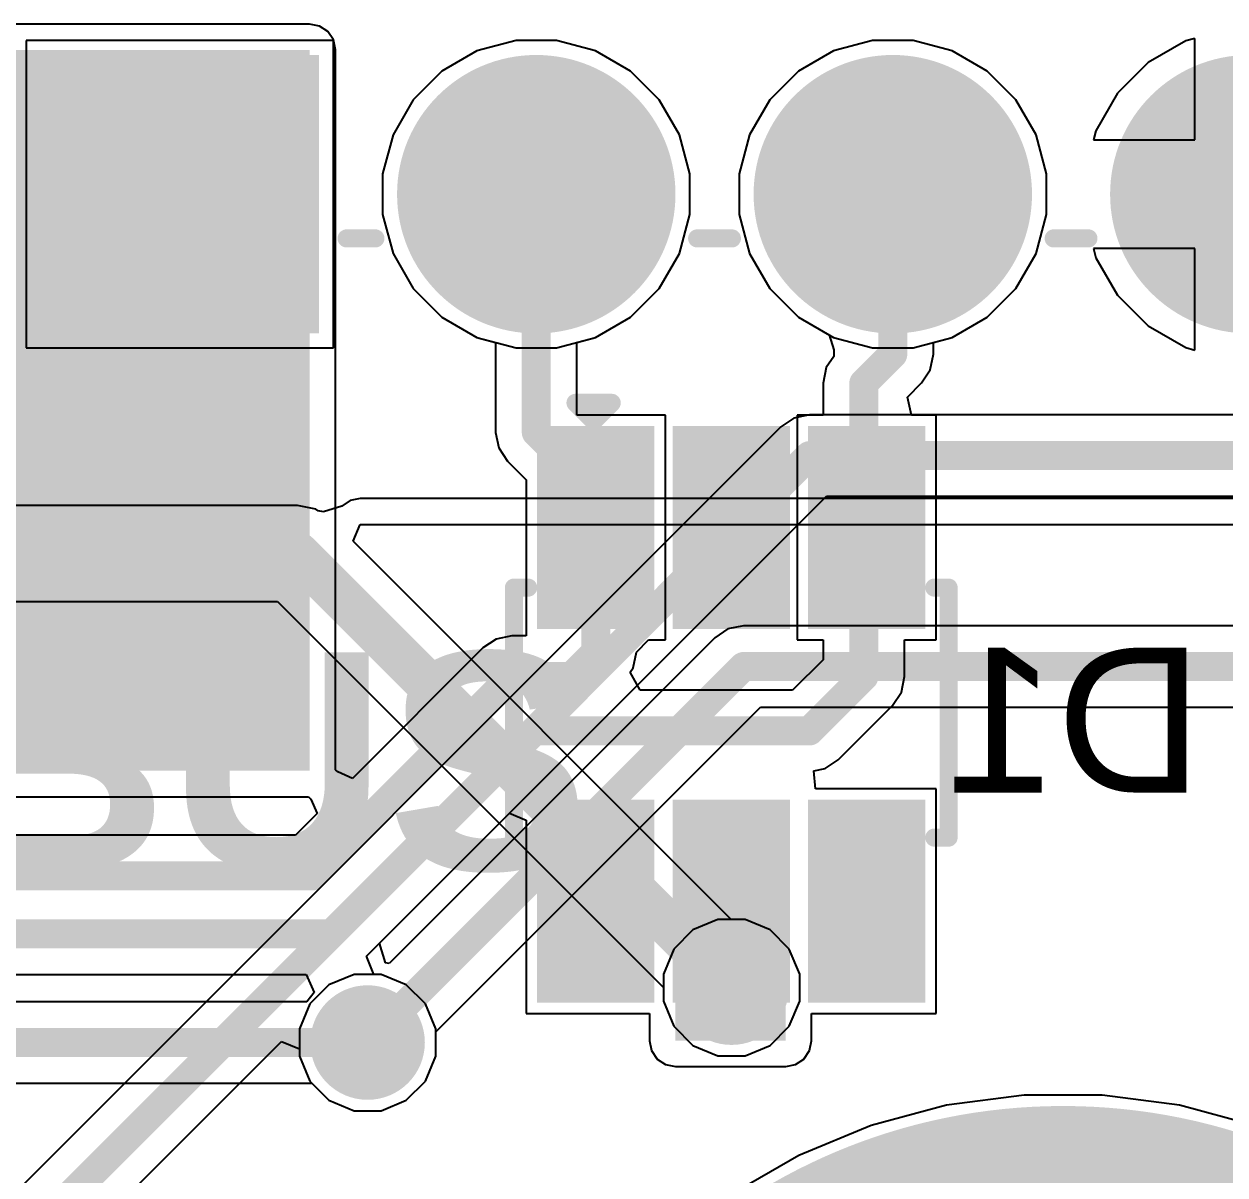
# Model space of a CAD drawing. Header units: inches. Extents: x -0.91 to 3.86, y -0.82 to 4.16.
# Drawn here: x 3.1152 to 3.4467, y 3.3654 to 3.6831 of the extents above; entities that cross this region are included whole.
import ezdxf

# ---------------------------------------------------------------- set-up
doc = ezdxf.new("R2010")
doc.units = ezdxf.units.IN
doc.header["$MEASUREMENT"] = 0
for name, color, linetype in [('Bottom Layer 1', 5, 'Continuous'), ('Bottom Overlay', 54, 'Continuous'), ('Bottom Paste', 16, 'Continuous'), ('Bottom Solder', 6, 'Continuous'), ('GND+Signal', 16, 'Continuous'), ('Multi-Layer', 9, 'Continuous'), ('Pad Holes', 156, 'Continuous'), ('PWR+Signal', 76, 'Continuous'), ('Top Layer 1', 1, 'Continuous'), ('Top Overlay', 2, 'Continuous'), ('Top Solder', 216, 'Continuous'), ('Via Holes', 16, 'Continuous')]:
    doc.layers.add(name, color=color, linetype=linetype)
doc.styles.add('Arial', font='', dxfattribs={"height": 0.2})
doc.styles.add('Arial_Bold', font='', dxfattribs={"height": 0.2})
doc.styles.get('Arial').set_extended_font_data('Arial')
doc.styles.get('Arial_Bold').set_extended_font_data('Arial', bold=True)

# ---------------------------------------------------------------- blocks, each defined once
blk = doc.blocks.new('SOT_23_6_B_103')
at = {"layer": 'Bottom Layer 1'}
for points in [[(-0.07559, 0.04961), (-0.02756, 0.04961), (-0.02756, 0.0252), (-0.07559, 0.0252)], [(0.02756, 0.04961), (0.07559, 0.04961), (0.07559, 0.0252), (0.02756, 0.0252)], [(-0.07559, 0.0122), (-0.02756, 0.0122), (-0.02756, -0.01221), (-0.07559, -0.01221)], [(0.02756, 0.0122), (0.07559, 0.0122), (0.07559, -0.01221), (0.02756, -0.01221)], [(-0.07559, -0.0252), (-0.02756, -0.0252), (-0.02756, -0.04961), (-0.07559, -0.04961)], [(0.02756, -0.0252), (0.07559, -0.0252), (0.07559, -0.04961), (0.02756, -0.04961)]]:
    blk.add_hatch(color=5, dxfattribs=at).paths.add_polyline_path(points)
at = {"layer": 'Bottom Paste'}
for points in [[(-0.07559, 0.04961), (-0.02756, 0.04961), (-0.02756, 0.0252), (-0.07559, 0.0252)], [(0.02756, 0.04961), (0.07559, 0.04961), (0.07559, 0.0252), (0.02756, 0.0252)], [(-0.07559, 0.0122), (-0.02756, 0.0122), (-0.02756, -0.01221), (-0.07559, -0.01221)], [(0.02756, 0.0122), (0.07559, 0.0122), (0.07559, -0.01221), (0.02756, -0.01221)], [(-0.07559, -0.0252), (-0.02756, -0.0252), (-0.02756, -0.04961), (-0.07559, -0.04961)], [(0.02756, -0.0252), (0.07559, -0.0252), (0.07559, -0.04961), (0.02756, -0.04961)]]:
    blk.add_hatch(color=16, dxfattribs=at).paths.add_polyline_path(points)
at = {"layer": 'Bottom Solder'}
for points in [[(-0.07959, 0.05361), (-0.02356, 0.05361), (-0.02356, 0.0212), (-0.07959, 0.0212)], [(0.02356, 0.05361), (0.07959, 0.05361), (0.07959, 0.0212), (0.02356, 0.0212)], [(-0.07959, 0.0162), (-0.02356, 0.0162), (-0.02356, -0.01621), (-0.07959, -0.01621)], [(0.02356, 0.0162), (0.07959, 0.0162), (0.07959, -0.01621), (0.02356, -0.01621)], [(-0.07959, -0.0212), (-0.02356, -0.0212), (-0.02356, -0.05361), (-0.07959, -0.05361)], [(0.02356, -0.0212), (0.07959, -0.0212), (0.07959, -0.05361), (0.02356, -0.05361)]]:
    blk.add_hatch(color=6, dxfattribs=at).paths.add_polyline_path(points)
at = {"layer": 'Bottom Overlay'}
for points in [[(0.034, 0.06, 0.005, 0.005, 0), (-0.035, 0.06, 0.005, 0.005, 0)], [(-0.035, 0.05606, 0.005, 0.005, 0), (-0.035, 0.06, 0.005, 0.005, 0)], [(0.034, 0.05606, 0.005, 0.005, 0), (0.034, 0.06, 0.005, 0.005, 0)], [(-0.081, -0.038, 0.005, 0.005, 0), (-0.086, -0.033, 0.005, 0.005, 0)], [(-0.086, -0.043, 0.005, 0.005, 0), (-0.086, -0.033, 0.005, 0.005, 0)], [(-0.086, -0.043, 0.005, 0.005, 0), (-0.081, -0.038, 0.005, 0.005, 0)], [(-0.035, -0.06, 0.005, 0.005, 0), (-0.035, -0.05606, 0.005, 0.005, 0)], [(0.034, -0.06, 0.005, 0.005, 0), (0.034, -0.05606, 0.005, 0.005, 0)], [(0.034, -0.06, 0.005, 0.005, 0), (-0.035, -0.06, 0.005, 0.005, 0)]]:
    blk.add_lwpolyline(points, format="xyseb", dxfattribs=at)
for points in [[(-0.03625, 0.06, 0.0025, 0.0025, 1), (-0.03375, 0.06, 0.0025, 0.0025, 1)], [(-0.03625, 0.06, 0.0025, 0.0025, 1), (-0.03375, 0.06, 0.0025, 0.0025, 1)], [(0.03275, 0.06, 0.0025, 0.0025, 1), (0.03525, 0.06, 0.0025, 0.0025, 1)], [(0.03275, 0.06, 0.0025, 0.0025, 1), (0.03525, 0.06, 0.0025, 0.0025, 1)], [(-0.03625, 0.05606, 0.0025, 0.0025, 1), (-0.03375, 0.05606, 0.0025, 0.0025, 1)], [(0.03275, 0.05606, 0.0025, 0.0025, 1), (0.03525, 0.05606, 0.0025, 0.0025, 1)], [(-0.08725, -0.033, 0.0025, 0.0025, 1), (-0.08475, -0.033, 0.0025, 0.0025, 1)], [(-0.08725, -0.033, 0.0025, 0.0025, 1), (-0.08475, -0.033, 0.0025, 0.0025, 1)], [(-0.08225, -0.038, 0.0025, 0.0025, 1), (-0.07975, -0.038, 0.0025, 0.0025, 1)], [(-0.08225, -0.038, 0.0025, 0.0025, 1), (-0.07975, -0.038, 0.0025, 0.0025, 1)], [(-0.08725, -0.043, 0.0025, 0.0025, 1), (-0.08475, -0.043, 0.0025, 0.0025, 1)], [(-0.08725, -0.043, 0.0025, 0.0025, 1), (-0.08475, -0.043, 0.0025, 0.0025, 1)], [(-0.03625, -0.05606, 0.0025, 0.0025, 1), (-0.03375, -0.05606, 0.0025, 0.0025, 1)], [(0.03275, -0.05606, 0.0025, 0.0025, 1), (0.03525, -0.05606, 0.0025, 0.0025, 1)], [(-0.03625, -0.06, 0.0025, 0.0025, 1), (-0.03375, -0.06, 0.0025, 0.0025, 1)], [(-0.03625, -0.06, 0.0025, 0.0025, 1), (-0.03375, -0.06, 0.0025, 0.0025, 1)], [(0.03275, -0.06, 0.0025, 0.0025, 1), (0.03525, -0.06, 0.0025, 0.0025, 1)], [(0.03275, -0.06, 0.0025, 0.0025, 1), (0.03525, -0.06, 0.0025, 0.0025, 1)]]:
    blk.add_lwpolyline(points, format="xyseb", close=True, dxfattribs=at)
blk = doc.blocks.new('M4_M________H____109')
at = {"layer": 'Bottom Layer 1'}
h = blk.add_hatch(color=5, dxfattribs=at)
edge = h.paths.add_edge_path()
edge.add_arc((-2.3086, 3.001), 0.15748, 0, 360)
at = {"layer": 'Bottom Solder'}
h = blk.add_hatch(color=6, dxfattribs=at)
edge = h.paths.add_edge_path()
edge.add_arc((-2.3086, 3.001), 0.16148, 0, 360)
at = {"layer": 'GND+Signal'}
h = blk.add_hatch(color=16, dxfattribs=at)
edge = h.paths.add_edge_path()
edge.add_arc((-2.3086, 3.001), 0.15748, 0, 360)
at = {"layer": 'Multi-Layer'}
h = blk.add_hatch(color=9, dxfattribs=at)
edge = h.paths.add_edge_path()
edge.add_arc((-2.3086, 3.001), 0.15748, 0, 360)
at = {"layer": 'PWR+Signal'}
h = blk.add_hatch(color=76, dxfattribs=at)
edge = h.paths.add_edge_path()
edge.add_arc((-2.3086, 3.001), 0.15748, 0, 360)
at = {"layer": 'Top Layer 1'}
h = blk.add_hatch(color=1, dxfattribs=at)
edge = h.paths.add_edge_path()
edge.add_arc((-2.3086, 3.001), 0.15748, 0, 360)
at = {"layer": 'Top Solder'}
h = blk.add_hatch(color=216, dxfattribs=at)
edge = h.paths.add_edge_path()
edge.add_arc((-2.3086, 3.001), 0.16148, 0, 360)
blk = doc.blocks.new('1053141310_202')
at = {"layer": 'Bottom Layer 1'}
h = blk.add_hatch(color=5, dxfattribs=at)
edge = h.paths.add_edge_path()
edge.add_arc((-0.09842, 0.19055), 0.03543, 0, 360)
h = blk.add_hatch(color=5, dxfattribs=at)
edge = h.paths.add_edge_path()
edge.add_arc((0, 0.19055), 0.03543, 0, 360)
h = blk.add_hatch(color=5, dxfattribs=at)
edge = h.paths.add_edge_path()
edge.add_arc((0.09843, 0.19055), 0.03543, 0, 360)
blk.add_hatch(color=5, dxfattribs=at).paths.add_polyline_path([(0.16142, 0.22598), (0.23228, 0.22598), (0.23228, 0.15512), (0.16142, 0.15512)])
at = {"layer": 'Bottom Solder'}
h = blk.add_hatch(color=6, dxfattribs=at)
edge = h.paths.add_edge_path()
edge.add_arc((-0.09842, 0.19055), 0.03843, 0, 360)
h = blk.add_hatch(color=6, dxfattribs=at)
edge = h.paths.add_edge_path()
edge.add_arc((0, 0.19055), 0.03843, 0, 360)
h = blk.add_hatch(color=6, dxfattribs=at)
edge = h.paths.add_edge_path()
edge.add_arc((0.09843, 0.19055), 0.03843, 0, 360)
blk.add_hatch(color=6, dxfattribs=at).paths.add_polyline_path([(0.15842, 0.22898), (0.23528, 0.22898), (0.23528, 0.15212), (0.15842, 0.15212)])
at = {"layer": 'GND+Signal'}
h = blk.add_hatch(color=16, dxfattribs=at)
edge = h.paths.add_edge_path()
edge.add_arc((-0.09842, 0.19055), 0.03543, 0, 360)
h = blk.add_hatch(color=16, dxfattribs=at)
edge = h.paths.add_edge_path()
edge.add_arc((0, 0.19055), 0.03543, 0, 360)
h = blk.add_hatch(color=16, dxfattribs=at)
edge = h.paths.add_edge_path()
edge.add_arc((0.09843, 0.19055), 0.03543, 0, 360)
blk.add_hatch(color=16, dxfattribs=at).paths.add_polyline_path([(0.16142, 0.22598), (0.23228, 0.22598), (0.23228, 0.15512), (0.16142, 0.15512)])
at = {"layer": 'Multi-Layer'}
h = blk.add_hatch(color=9, dxfattribs=at)
edge = h.paths.add_edge_path()
edge.add_arc((-0.09842, 0.19055), 0.03543, 0, 360)
h = blk.add_hatch(color=9, dxfattribs=at)
edge = h.paths.add_edge_path()
edge.add_arc((0, 0.19055), 0.03543, 0, 360)
h = blk.add_hatch(color=9, dxfattribs=at)
edge = h.paths.add_edge_path()
edge.add_arc((0.09843, 0.19055), 0.03543, 0, 360)
blk.add_hatch(color=9, dxfattribs=at).paths.add_polyline_path([(0.16142, 0.22598), (0.23228, 0.22598), (0.23228, 0.15512), (0.16142, 0.15512)])
at = {"layer": 'Pad Holes'}
h = blk.add_hatch(color=7, dxfattribs=at)
edge = h.paths.add_edge_path()
edge.add_arc((-0.09842, 0.19055), 0.02362, 0, 360)
h = blk.add_hatch(color=7, dxfattribs=at)
edge = h.paths.add_edge_path()
edge.add_arc((0, 0.19055), 0.02362, 0, 360)
h = blk.add_hatch(color=7, dxfattribs=at)
edge = h.paths.add_edge_path()
edge.add_arc((0.09843, 0.19055), 0.02362, 0, 360)
h = blk.add_hatch(color=7, dxfattribs=at)
edge = h.paths.add_edge_path()
edge.add_arc((0.19685, 0.19055), 0.02362, 0, 360)
at = {"layer": 'PWR+Signal'}
h = blk.add_hatch(color=76, dxfattribs=at)
edge = h.paths.add_edge_path()
edge.add_arc((-0.09842, 0.19055), 0.03543, 0, 360)
h = blk.add_hatch(color=76, dxfattribs=at)
edge = h.paths.add_edge_path()
edge.add_arc((0, 0.19055), 0.03543, 0, 360)
h = blk.add_hatch(color=76, dxfattribs=at)
edge = h.paths.add_edge_path()
edge.add_arc((0.09843, 0.19055), 0.03543, 0, 360)
blk.add_hatch(color=76, dxfattribs=at).paths.add_polyline_path([(0.16142, 0.22598), (0.23228, 0.22598), (0.23228, 0.15512), (0.16142, 0.15512)])
at = {"layer": 'Top Layer 1'}
h = blk.add_hatch(color=1, dxfattribs=at)
edge = h.paths.add_edge_path()
edge.add_arc((-0.09842, 0.19055), 0.03543, 0, 360)
h = blk.add_hatch(color=1, dxfattribs=at)
edge = h.paths.add_edge_path()
edge.add_arc((0, 0.19055), 0.03543, 0, 360)
h = blk.add_hatch(color=1, dxfattribs=at)
edge = h.paths.add_edge_path()
edge.add_arc((0.09843, 0.19055), 0.03543, 0, 360)
blk.add_hatch(color=1, dxfattribs=at).paths.add_polyline_path([(0.16142, 0.22598), (0.23228, 0.22598), (0.23228, 0.15512), (0.16142, 0.15512)])
at = {"layer": 'Top Solder'}
h = blk.add_hatch(color=216, dxfattribs=at)
edge = h.paths.add_edge_path()
edge.add_arc((-0.09842, 0.19055), 0.03843, 0, 360)
h = blk.add_hatch(color=216, dxfattribs=at)
edge = h.paths.add_edge_path()
edge.add_arc((0, 0.19055), 0.03843, 0, 360)
h = blk.add_hatch(color=216, dxfattribs=at)
edge = h.paths.add_edge_path()
edge.add_arc((0.09843, 0.19055), 0.03843, 0, 360)
blk.add_hatch(color=216, dxfattribs=at).paths.add_polyline_path([(0.15842, 0.22898), (0.23528, 0.22898), (0.23528, 0.15212), (0.15842, 0.15212)])
at = {"layer": 'Top Overlay'}
for points in [[(0.24685, 0.22255, 0.00787, 0.00787, 0), (0.24185, 0.21755, 0.00787, 0.00787, 0)], [(0.24685, 0.21255, 0.00787, 0.00787, 0), (0.24185, 0.21755, 0.00787, 0.00787, 0)], [(-0.04442, 0.20275, 0.005, 0.005, 0), (-0.05401, 0.20275, 0.005, 0.005, 0)], [(0.05401, 0.20275, 0.005, 0.005, 0), (0.04442, 0.20275, 0.005, 0.005, 0)], [(0.15079, 0.20275, 0.005, 0.005, 0), (0.14284, 0.20275, 0.005, 0.005, 0)]]:
    blk.add_lwpolyline(points, format="xyseb", dxfattribs=at)
for points in [[(0.23988, 0.21755, 0.00394, 0.00394, 1), (0.24382, 0.21755, 0.00394, 0.00394, 1)], [(0.23988, 0.21755, 0.00394, 0.00394, 1), (0.24382, 0.21755, 0.00394, 0.00394, 1)], [(-0.05526, 0.20275, 0.0025, 0.0025, 1), (-0.05276, 0.20275, 0.0025, 0.0025, 1)], [(-0.04567, 0.20275, 0.0025, 0.0025, 1), (-0.04317, 0.20275, 0.0025, 0.0025, 1)], [(0.04317, 0.20275, 0.0025, 0.0025, 1), (0.04567, 0.20275, 0.0025, 0.0025, 1)], [(0.05276, 0.20275, 0.0025, 0.0025, 1), (0.05526, 0.20275, 0.0025, 0.0025, 1)], [(0.14159, 0.20275, 0.0025, 0.0025, 1), (0.14409, 0.20275, 0.0025, 0.0025, 1)], [(0.14954, 0.20275, 0.0025, 0.0025, 1), (0.15204, 0.20275, 0.0025, 0.0025, 1)]]:
    blk.add_lwpolyline(points, format="xyseb", close=True, dxfattribs=at)

msp = doc.modelspace()

# ---------------------------------------------------------------- hatches: boundary and pattern name
at = {"layer": 'Bottom Layer 1'}
for points in [[(2.913, 3.477), (3.194, 3.477), (3.194, 3.676), (2.913, 3.676)], [(3.295, 3.40249), (3.32543, 3.40249), (3.32543, 3.465), (3.295, 3.465)]]:
    msp.add_hatch(color=5, dxfattribs=at).paths.add_polyline_path(points)
h = msp.add_hatch(color=5, dxfattribs=at)
edge = h.paths.add_edge_path()
edge.add_arc((3.31048, 3.41715), 0.01181, 0, 360)
h = msp.add_hatch(color=5, dxfattribs=at)
edge = h.paths.add_edge_path()
edge.add_arc((3.21, 3.402), 0.01181, 0, 360)
at = {"layer": 'Bottom Solder'}
h = msp.add_hatch(color=6, dxfattribs=at)
edge = h.paths.add_edge_path()
edge.add_arc((3.31048, 3.41715), 0.01581, 0, 360)
h = msp.add_hatch(color=6, dxfattribs=at)
edge = h.paths.add_edge_path()
edge.add_arc((3.21, 3.402), 0.01581, 0, 360)
at = {"layer": 'GND+Signal'}
h = msp.add_hatch(color=16, dxfattribs=at)
edge = h.paths.add_edge_path()
edge.add_arc((3.31048, 3.41715), 0.01181, 0, 360)
h = msp.add_hatch(color=16, dxfattribs=at)
edge = h.paths.add_edge_path()
edge.add_arc((3.21, 3.402), 0.01181, 0, 360)
at = {"layer": 'PWR+Signal'}
h = msp.add_hatch(color=76, dxfattribs=at)
edge = h.paths.add_edge_path()
edge.add_arc((3.31048, 3.41715), 0.01181, 0, 360)
h = msp.add_hatch(color=76, dxfattribs=at)
edge = h.paths.add_edge_path()
edge.add_arc((3.21, 3.402), 0.01181, 0, 360)
at = {"layer": 'Top Layer 1'}
h = msp.add_hatch(color=1, dxfattribs=at)
edge = h.paths.add_edge_path()
edge.add_arc((3.31048, 3.41715), 0.01181, 0, 360)
h = msp.add_hatch(color=1, dxfattribs=at)
edge = h.paths.add_edge_path()
edge.add_arc((3.21, 3.402), 0.01181, 0, 360)
at = {"layer": 'Via Holes'}
h = msp.add_hatch(color=7, dxfattribs=at)
edge = h.paths.add_edge_path()
edge.add_arc((3.31048, 3.41715), 0.00591, 0, 360)
h = msp.add_hatch(color=7, dxfattribs=at)
edge = h.paths.add_edge_path()
edge.add_arc((3.21, 3.402), 0.00591, 0, 360)

# ---------------------------------------------------------------- linework, layer by layer
at = {"layer": 'Bottom Layer 1'}
for p, q in [((3.194, 3.68314), (2.913, 3.68314)), ((3.19673, 3.68259), (3.194, 3.68314)), ((3.19905, 3.68105), (3.19673, 3.68259)), ((3.20059, 3.67873), (3.19905, 3.68105)), ((3.20114, 3.676), (3.20059, 3.67873)), ((3.25099, 3.67859), (3.2402, 3.6757)), ((3.26216, 3.67859), (3.25099, 3.67859)), ((3.27295, 3.6757), (3.26216, 3.67859)), ((3.34941, 3.67859), (3.33862, 3.6757)), ((3.36059, 3.67859), (3.34941, 3.67859)), ((3.37138, 3.6757), (3.36059, 3.67859)), ((3.43589, 3.67849), (3.42553, 3.67251)), ((3.43842, 3.67917), (3.43589, 3.67849)), ((3.43842, 3.65115), (3.43842, 3.67917)), ((3.20114, 3.47728), (3.20114, 3.676)), ((3.2402, 3.6757), (3.23052, 3.67011)), ((3.28263, 3.67011), (3.27295, 3.6757)), ((3.33862, 3.6757), (3.32895, 3.67011)), ((3.38106, 3.67011), (3.37138, 3.6757)), ((3.42553, 3.67251), (3.41707, 3.66405)), ((3.23052, 3.67011), (3.22262, 3.66221)), ((3.29053, 3.66221), (3.28263, 3.67011)), ((3.32895, 3.67011), (3.32105, 3.66221)), ((3.38896, 3.66221), (3.38106, 3.67011)), ((3.41707, 3.66405), (3.41109, 3.65369)), ((3.22262, 3.66221), (3.21703, 3.65253)), ((3.29612, 3.65253), (3.29053, 3.66221)), ((3.32105, 3.66221), (3.31546, 3.65253)), ((3.39454, 3.65253), (3.38896, 3.66221)), ((3.21703, 3.65253), (3.21414, 3.64174)), ((3.29901, 3.64174), (3.29612, 3.65253)), ((3.31546, 3.65253), (3.31257, 3.64174)), ((3.39743, 3.64174), (3.39454, 3.65253)), ((3.41109, 3.65369), (3.41041, 3.65115)), ((3.41041, 3.65115), (3.43842, 3.65115)), ((3.21414, 3.64174), (3.21414, 3.63057)), ((3.29901, 3.63057), (3.29901, 3.64174)), ((3.31257, 3.64174), (3.31257, 3.63057)), ((3.39743, 3.63057), (3.39743, 3.64174)), ((3.21414, 3.63057), (3.21703, 3.61978)), ((3.29612, 3.61978), (3.29901, 3.63057)), ((3.31257, 3.63057), (3.31546, 3.61978)), ((3.39454, 3.61978), (3.39743, 3.63057)), ((3.43842, 3.62115), (3.41041, 3.62115)), ((3.41041, 3.62115), (3.41109, 3.61862)), ((3.43842, 3.59314), (3.43842, 3.62115)), ((3.21703, 3.61978), (3.22262, 3.6101)), ((3.29053, 3.6101), (3.29612, 3.61978)), ((3.31546, 3.61978), (3.32105, 3.6101)), ((3.38896, 3.6101), (3.39454, 3.61978)), ((3.41109, 3.61862), (3.41707, 3.60826)), ((3.22262, 3.6101), (3.23052, 3.6022)), ((3.28263, 3.6022), (3.29053, 3.6101)), ((3.32105, 3.6101), (3.32895, 3.6022)), ((3.38106, 3.6022), (3.38896, 3.6101)), ((3.41707, 3.60826), (3.42553, 3.5998)), ((3.23052, 3.6022), (3.2402, 3.59661)), ((3.27295, 3.59661), (3.28263, 3.6022)), ((3.32895, 3.6022), (3.33739, 3.59732)), ((3.37138, 3.59661), (3.38106, 3.6022)), ((3.42553, 3.5998), (3.43589, 3.59382)), ((3.2402, 3.59661), (3.24536, 3.59523)), ((3.24536, 3.59523), (3.24536, 3.57043)), ((3.26779, 3.59523), (3.27295, 3.59661)), ((3.26779, 3.57517), (3.26779, 3.59523)), ((3.33739, 3.59732), (3.33869, 3.59316)), ((3.36622, 3.59523), (3.37138, 3.59661)), ((3.36622, 3.592), (3.36622, 3.59523)), ((3.33872, 3.59141), (3.33664, 3.58829)), ((3.33869, 3.59316), (3.33872, 3.59141)), ((3.36536, 3.58771), (3.36622, 3.592)), ((3.36622, 3.592), (3.36622, 3.592)), ((3.43589, 3.59382), (3.43842, 3.59314)), ((3.33664, 3.58829), (3.33578, 3.584)), ((3.36293, 3.58407), (3.36536, 3.58771)), ((3.33578, 3.584), (3.33578, 3.584)), ((3.33578, 3.584), (3.33578, 3.57517)), ((3.35903, 3.58017), (3.36293, 3.58407)), ((3.36293, 3.58407), (3.36293, 3.58407)), ((3.36017, 3.57517), (3.35903, 3.58017)), ((3.29221, 3.57517), (3.26779, 3.57517)), ((3.29221, 3.51313), (3.29221, 3.57517)), ((3.33578, 3.57517), (3.3286, 3.57517)), ((3.3286, 3.57517), (3.3286, 3.51313)), ((3.36701, 3.57517), (3.36017, 3.57517)), ((3.36701, 3.51313), (3.36701, 3.57517)), ((3.24536, 3.57043), (3.24536, 3.57043)), ((3.24536, 3.57043), (3.24621, 3.56613)), ((3.24621, 3.56613), (3.24864, 3.56249)), ((3.24864, 3.56249), (3.2538, 3.55734)), ((3.2538, 3.55734), (3.2538, 3.51422)), ((3.24549, 3.51336), (3.24186, 3.51093)), ((3.24979, 3.51422), (3.24549, 3.51336)), ((3.2538, 3.51422), (3.24979, 3.51422)), ((3.28422, 3.50975), (3.28751, 3.51313)), ((3.28751, 3.51313), (3.29221, 3.51313)), ((3.3286, 3.51313), (3.33578, 3.51313)), ((3.33578, 3.51313), (3.33578, 3.50765)), ((3.35822, 3.503), (3.35822, 3.51313)), ((3.35822, 3.51313), (3.36701, 3.51313)), ((3.24186, 3.51093), (3.20582, 3.47489)), ((3.24186, 3.51093), (3.24186, 3.51093)), ((3.28336, 3.50546), (3.28422, 3.50975)), ((3.28253, 3.50422), (3.28336, 3.50546)), ((3.33578, 3.50765), (3.32735, 3.49922)), ((3.28521, 3.49922), (3.28253, 3.50422)), ((3.35736, 3.49871), (3.35822, 3.503)), ((3.35822, 3.503), (3.35822, 3.503)), ((3.32735, 3.49922), (3.28521, 3.49922)), ((3.35493, 3.49507), (3.35736, 3.49871)), ((3.33993, 3.48007), (3.35493, 3.49507)), ((3.33629, 3.47764), (3.33993, 3.48007)), ((3.20178, 3.47671), (3.20114, 3.47728)), ((3.20582, 3.47489), (3.20178, 3.47671)), ((3.33316, 3.47702), (3.33629, 3.47764)), ((3.33366, 3.47202), (3.33316, 3.47702)), ((3.36701, 3.47202), (3.33366, 3.47202)), ((3.36701, 3.40998), (3.36701, 3.47202)), ((2.913, 3.46986), (3.19372, 3.46986)), ((3.19372, 3.46986), (3.19429, 3.46922)), ((3.19429, 3.46922), (3.19611, 3.46518)), ((3.19611, 3.46518), (3.19014, 3.45922)), ((3.20967, 3.42581), (3.24918, 3.46532)), ((3.24918, 3.46532), (3.2538, 3.4634)), ((3.2538, 3.4634), (3.2538, 3.40998)), ((3.19014, 3.45922), (2.67637, 3.45922)), ((3.21174, 3.42081), (3.20967, 3.42581)), ((2.68765, 3.42078), (3.19304, 3.42078)), ((3.19304, 3.42078), (3.19526, 3.41585)), ((3.21374, 3.42081), (3.21174, 3.42081)), ((3.22066, 3.41795), (3.21374, 3.42081)), ((3.19526, 3.41585), (3.19322, 3.41322)), ((3.22595, 3.41266), (3.22066, 3.41795)), ((3.19322, 3.41322), (2.751, 3.41322)), ((3.22881, 3.40574), (3.22595, 3.41266)), ((3.2538, 3.40998), (3.28786, 3.40998)), ((3.28786, 3.40998), (3.28786, 3.40249)), ((3.33257, 3.40249), (3.33257, 3.40998)), ((3.33257, 3.40998), (3.36701, 3.40998)), ((3.22881, 3.39826), (3.22881, 3.40574)), ((3.28786, 3.40249), (3.28841, 3.39976)), ((3.33202, 3.39976), (3.33257, 3.40249)), ((3.28841, 3.39976), (3.28995, 3.39745)), ((3.33048, 3.39745), (3.33202, 3.39976)), ((3.22595, 3.39134), (3.22881, 3.39826)), ((3.28995, 3.39745), (3.29227, 3.3959)), ((3.29227, 3.3959), (3.295, 3.39536)), ((3.295, 3.39536), (3.32543, 3.39536)), ((3.32543, 3.39536), (3.32816, 3.3959)), ((3.32816, 3.3959), (3.33048, 3.39745)), ((2.75565, 3.39078), (3.19461, 3.39078)), ((3.19461, 3.39078), (3.19934, 3.38605)), ((3.22066, 3.38605), (3.22595, 3.39134)), ((3.19934, 3.38605), (3.20626, 3.38319)), ((3.21374, 3.38319), (3.22066, 3.38605)), ((3.39122, 3.38748), (3.36984, 3.38467)), ((3.41278, 3.38748), (3.39122, 3.38748)), ((3.43416, 3.38467), (3.41278, 3.38748)), ((3.20626, 3.38319), (3.21374, 3.38319)), ((3.36984, 3.38467), (3.34902, 3.37909)), ((3.45498, 3.37909), (3.43416, 3.38467)), ((3.34902, 3.37909), (3.3291, 3.37083)), ((3.3291, 3.37083), (3.31042, 3.36005))]:
    msp.add_line(p, q, dxfattribs=at)
for points in [[(3.25657, 3.57043, 0.008, 0.008, 0), (3.25657, 3.63615, 0.008, 0.008, 0)], [(3.355, 3.592, 0.008, 0.008, 0), (3.355, 3.63615, 0.008, 0.008, 0)], [(3.347, 3.584, 0.008, 0.008, 0), (3.355, 3.592, 0.008, 0.008, 0)], [(3.347, 3.503, 0.008, 0.008, 0), (3.347, 3.584, 0.008, 0.008, 0)], [(3.25657, 3.57043, 0.008, 0.008, 0), (3.272, 3.555, 0.008, 0.008, 0)], [(3.272, 3.555, 0.008, 0.008, 0), (3.273, 3.555, 0.008, 0.008, 0)], [(3.273, 3.50975, 0.008, 0.008, 0), (3.273, 3.555, 0.008, 0.008, 0)], [(3.26625, 3.503, 0.008, 0.008, 0), (3.273, 3.50975, 0.008, 0.008, 0)], [(3.19479, 3.448, 0.008, 0.008, 0), (3.24979, 3.503, 0.008, 0.008, 0)], [(3.24979, 3.503, 0.008, 0.008, 0), (3.26625, 3.503, 0.008, 0.008, 0)], [(3.332, 3.488, 0.008, 0.008, 0), (3.347, 3.503, 0.008, 0.008, 0)], [(3.2, 3.432, 0.008, 0.008, 0), (3.256, 3.488, 0.008, 0.008, 0)], [(3.256, 3.488, 0.008, 0.008, 0), (3.332, 3.488, 0.008, 0.008, 0)], [(2.67637, 3.448, 0.008, 0.008, 0), (3.19479, 3.448, 0.008, 0.008, 0)], [(2.683, 3.432, 0.008, 0.008, 0), (3.2, 3.432, 0.008, 0.008, 0)], [(2.751, 3.402, 0.008, 0.008, 0), (3.21, 3.402, 0.008, 0.008, 0)]]:
    msp.add_lwpolyline(points, format="xyseb", dxfattribs=at)
for points in [[(3.25457, 3.63615, 0.004, 0.004, 1), (3.25857, 3.63615, 0.004, 0.004, 1)], [(3.353, 3.63615, 0.004, 0.004, 1), (3.357, 3.63615, 0.004, 0.004, 1)], [(3.353, 3.592, 0.004, 0.004, 1), (3.357, 3.592, 0.004, 0.004, 1)], [(3.353, 3.592, 0.004, 0.004, 1), (3.357, 3.592, 0.004, 0.004, 1)], [(3.345, 3.584, 0.004, 0.004, 1), (3.349, 3.584, 0.004, 0.004, 1)], [(3.345, 3.584, 0.004, 0.004, 1), (3.349, 3.584, 0.004, 0.004, 1)], [(3.25457, 3.57043, 0.004, 0.004, 1), (3.25857, 3.57043, 0.004, 0.004, 1)], [(3.25457, 3.57043, 0.004, 0.004, 1), (3.25857, 3.57043, 0.004, 0.004, 1)], [(3.27, 3.555, 0.004, 0.004, 1), (3.274, 3.555, 0.004, 0.004, 1)], [(3.27, 3.555, 0.004, 0.004, 1), (3.274, 3.555, 0.004, 0.004, 1)], [(3.271, 3.555, 0.004, 0.004, 1), (3.275, 3.555, 0.004, 0.004, 1)], [(3.271, 3.555, 0.004, 0.004, 1), (3.275, 3.555, 0.004, 0.004, 1)], [(3.271, 3.50975, 0.004, 0.004, 1), (3.275, 3.50975, 0.004, 0.004, 1)], [(3.271, 3.50975, 0.004, 0.004, 1), (3.275, 3.50975, 0.004, 0.004, 1)], [(3.24779, 3.503, 0.004, 0.004, 1), (3.25179, 3.503, 0.004, 0.004, 1)], [(3.24779, 3.503, 0.004, 0.004, 1), (3.25179, 3.503, 0.004, 0.004, 1)], [(3.26425, 3.503, 0.004, 0.004, 1), (3.26825, 3.503, 0.004, 0.004, 1)], [(3.26425, 3.503, 0.004, 0.004, 1), (3.26825, 3.503, 0.004, 0.004, 1)], [(3.345, 3.503, 0.004, 0.004, 1), (3.349, 3.503, 0.004, 0.004, 1)], [(3.345, 3.503, 0.004, 0.004, 1), (3.349, 3.503, 0.004, 0.004, 1)], [(3.254, 3.488, 0.004, 0.004, 1), (3.258, 3.488, 0.004, 0.004, 1)], [(3.254, 3.488, 0.004, 0.004, 1), (3.258, 3.488, 0.004, 0.004, 1)], [(3.33, 3.488, 0.004, 0.004, 1), (3.334, 3.488, 0.004, 0.004, 1)], [(3.33, 3.488, 0.004, 0.004, 1), (3.334, 3.488, 0.004, 0.004, 1)], [(3.19279, 3.448, 0.004, 0.004, 1), (3.19679, 3.448, 0.004, 0.004, 1)], [(3.19279, 3.448, 0.004, 0.004, 1), (3.19679, 3.448, 0.004, 0.004, 1)], [(3.198, 3.432, 0.004, 0.004, 1), (3.202, 3.432, 0.004, 0.004, 1)], [(3.198, 3.432, 0.004, 0.004, 1), (3.202, 3.432, 0.004, 0.004, 1)], [(3.208, 3.402, 0.004, 0.004, 1), (3.212, 3.402, 0.004, 0.004, 1)]]:
    msp.add_lwpolyline(points, format="xyseb", close=True, dxfattribs=at)
at = {"layer": 'GND+Signal'}
for p, q in [((3.20058, 3.67859), (3.11572, 3.67859)), ((3.11572, 3.67859), (3.11572, 3.59372)), ((3.20058, 3.59372), (3.20058, 3.67859)), ((3.25099, 3.67859), (3.2402, 3.6757)), ((3.26216, 3.67859), (3.25099, 3.67859)), ((3.27295, 3.6757), (3.26216, 3.67859)), ((3.34941, 3.67859), (3.33862, 3.6757)), ((3.36059, 3.67859), (3.34941, 3.67859)), ((3.37138, 3.6757), (3.36059, 3.67859)), ((3.43589, 3.67849), (3.42553, 3.67251)), ((3.43842, 3.67917), (3.43589, 3.67849)), ((3.43842, 3.65115), (3.43842, 3.67917)), ((3.2402, 3.6757), (3.23052, 3.67011)), ((3.28263, 3.67011), (3.27295, 3.6757)), ((3.33862, 3.6757), (3.32895, 3.67011)), ((3.38106, 3.67011), (3.37138, 3.6757)), ((3.42553, 3.67251), (3.41707, 3.66405)), ((3.23052, 3.67011), (3.22262, 3.66221)), ((3.29053, 3.66221), (3.28263, 3.67011)), ((3.32895, 3.67011), (3.32105, 3.66221)), ((3.38896, 3.66221), (3.38106, 3.67011)), ((3.41707, 3.66405), (3.41109, 3.65369)), ((3.22262, 3.66221), (3.21703, 3.65253)), ((3.29612, 3.65253), (3.29053, 3.66221)), ((3.32105, 3.66221), (3.31546, 3.65253)), ((3.39454, 3.65253), (3.38896, 3.66221)), ((3.21703, 3.65253), (3.21414, 3.64174)), ((3.29901, 3.64174), (3.29612, 3.65253)), ((3.31546, 3.65253), (3.31257, 3.64174)), ((3.39743, 3.64174), (3.39454, 3.65253)), ((3.41109, 3.65369), (3.41041, 3.65115)), ((3.41041, 3.65115), (3.43842, 3.65115)), ((3.21414, 3.64174), (3.21414, 3.63057)), ((3.29901, 3.63057), (3.29901, 3.64174)), ((3.31257, 3.64174), (3.31257, 3.63057)), ((3.39743, 3.63057), (3.39743, 3.64174)), ((3.21414, 3.63057), (3.21703, 3.61978)), ((3.29612, 3.61978), (3.29901, 3.63057)), ((3.31257, 3.63057), (3.31546, 3.61978)), ((3.39454, 3.61978), (3.39743, 3.63057)), ((3.43842, 3.62115), (3.41041, 3.62115)), ((3.41041, 3.62115), (3.41109, 3.61862)), ((3.43842, 3.59314), (3.43842, 3.62115)), ((3.21703, 3.61978), (3.22262, 3.6101)), ((3.29053, 3.6101), (3.29612, 3.61978)), ((3.31546, 3.61978), (3.32105, 3.6101)), ((3.38896, 3.6101), (3.39454, 3.61978)), ((3.41109, 3.61862), (3.41707, 3.60826)), ((3.22262, 3.6101), (3.23052, 3.6022)), ((3.28263, 3.6022), (3.29053, 3.6101)), ((3.32105, 3.6101), (3.32895, 3.6022)), ((3.38106, 3.6022), (3.38896, 3.6101)), ((3.41707, 3.60826), (3.42553, 3.5998)), ((3.23052, 3.6022), (3.2402, 3.59661)), ((3.27295, 3.59661), (3.28263, 3.6022)), ((3.32895, 3.6022), (3.33862, 3.59661)), ((3.37138, 3.59661), (3.38106, 3.6022)), ((3.42553, 3.5998), (3.43589, 3.59382)), ((3.2402, 3.59661), (3.25099, 3.59372)), ((3.26216, 3.59372), (3.27295, 3.59661)), ((3.33862, 3.59661), (3.34941, 3.59372)), ((3.36059, 3.59372), (3.37138, 3.59661)), ((3.11572, 3.59372), (3.20058, 3.59372)), ((3.25099, 3.59372), (3.26216, 3.59372)), ((3.34941, 3.59372), (3.36059, 3.59372)), ((3.43589, 3.59382), (3.43842, 3.59314)), ((3.30674, 3.43596), (3.29983, 3.4331)), ((3.31423, 3.43596), (3.30674, 3.43596)), ((3.32114, 3.4331), (3.31423, 3.43596)), ((3.29983, 3.4331), (3.29454, 3.4278)), ((3.32643, 3.4278), (3.32114, 3.4331)), ((3.29454, 3.4278), (3.29167, 3.42089)), ((3.32929, 3.42089), (3.32643, 3.4278)), ((3.20626, 3.42081), (3.19934, 3.41795)), ((3.21374, 3.42081), (3.20626, 3.42081)), ((3.22066, 3.41795), (3.21374, 3.42081)), ((3.29167, 3.42089), (3.29167, 3.41341)), ((3.32929, 3.41341), (3.32929, 3.42089)), ((3.19934, 3.41795), (3.19405, 3.41266)), ((3.22595, 3.41266), (3.22066, 3.41795)), ((3.19405, 3.41266), (3.19119, 3.40574)), ((3.22881, 3.40574), (3.22595, 3.41266)), ((3.29167, 3.41341), (3.29454, 3.40649)), ((3.32643, 3.40649), (3.32929, 3.41341)), ((3.19119, 3.40574), (3.19119, 3.39826)), ((3.22881, 3.39826), (3.22881, 3.40574)), ((3.29454, 3.40649), (3.29983, 3.4012)), ((3.32114, 3.4012), (3.32643, 3.40649)), ((3.29983, 3.4012), (3.30674, 3.39834)), ((3.31423, 3.39834), (3.32114, 3.4012)), ((3.19119, 3.39826), (3.19405, 3.39134)), ((3.22595, 3.39134), (3.22881, 3.39826)), ((3.30674, 3.39834), (3.31423, 3.39834)), ((3.19405, 3.39134), (3.19934, 3.38605)), ((3.22066, 3.38605), (3.22595, 3.39134)), ((3.19934, 3.38605), (3.20626, 3.38319)), ((3.21374, 3.38319), (3.22066, 3.38605)), ((3.39122, 3.38748), (3.36984, 3.38467)), ((3.41278, 3.38748), (3.39122, 3.38748)), ((3.43416, 3.38467), (3.41278, 3.38748)), ((3.20626, 3.38319), (3.21374, 3.38319)), ((3.36984, 3.38467), (3.34902, 3.37909)), ((3.45498, 3.37909), (3.43416, 3.38467)), ((3.34902, 3.37909), (3.3291, 3.37083)), ((3.3291, 3.37083), (3.31042, 3.36005))]:
    msp.add_line(p, q, dxfattribs=at)
at = {"layer": 'PWR+Signal'}
for p, q in [((3.20058, 3.67859), (3.11572, 3.67859)), ((3.11572, 3.67859), (3.11572, 3.59372)), ((3.20058, 3.59372), (3.20058, 3.67859)), ((3.25099, 3.67859), (3.2402, 3.6757)), ((3.26216, 3.67859), (3.25099, 3.67859)), ((3.27295, 3.6757), (3.26216, 3.67859)), ((3.34941, 3.67859), (3.33862, 3.6757)), ((3.36059, 3.67859), (3.34941, 3.67859)), ((3.37138, 3.6757), (3.36059, 3.67859)), ((3.43589, 3.67849), (3.42553, 3.67251)), ((3.43842, 3.67917), (3.43589, 3.67849)), ((3.43842, 3.65115), (3.43842, 3.67917)), ((3.2402, 3.6757), (3.23052, 3.67011)), ((3.28263, 3.67011), (3.27295, 3.6757)), ((3.33862, 3.6757), (3.32895, 3.67011)), ((3.38106, 3.67011), (3.37138, 3.6757)), ((3.42553, 3.67251), (3.41707, 3.66405)), ((3.23052, 3.67011), (3.22262, 3.66221)), ((3.29053, 3.66221), (3.28263, 3.67011)), ((3.32895, 3.67011), (3.32105, 3.66221)), ((3.38896, 3.66221), (3.38106, 3.67011)), ((3.41707, 3.66405), (3.41109, 3.65369)), ((3.22262, 3.66221), (3.21703, 3.65253)), ((3.29612, 3.65253), (3.29053, 3.66221)), ((3.32105, 3.66221), (3.31546, 3.65253)), ((3.39454, 3.65253), (3.38896, 3.66221)), ((3.21703, 3.65253), (3.21414, 3.64174)), ((3.29901, 3.64174), (3.29612, 3.65253)), ((3.31546, 3.65253), (3.31257, 3.64174)), ((3.39743, 3.64174), (3.39454, 3.65253)), ((3.41109, 3.65369), (3.41041, 3.65115)), ((3.41041, 3.65115), (3.43842, 3.65115)), ((3.21414, 3.64174), (3.21414, 3.63057)), ((3.29901, 3.63057), (3.29901, 3.64174)), ((3.31257, 3.64174), (3.31257, 3.63057)), ((3.39743, 3.63057), (3.39743, 3.64174)), ((3.21414, 3.63057), (3.21703, 3.61978)), ((3.29612, 3.61978), (3.29901, 3.63057)), ((3.31257, 3.63057), (3.31546, 3.61978)), ((3.39454, 3.61978), (3.39743, 3.63057)), ((3.43842, 3.62115), (3.41041, 3.62115)), ((3.41041, 3.62115), (3.41109, 3.61862)), ((3.43842, 3.59314), (3.43842, 3.62115)), ((3.21703, 3.61978), (3.22262, 3.6101)), ((3.29053, 3.6101), (3.29612, 3.61978)), ((3.31546, 3.61978), (3.32105, 3.6101)), ((3.38896, 3.6101), (3.39454, 3.61978)), ((3.41109, 3.61862), (3.41707, 3.60826)), ((3.22262, 3.6101), (3.23052, 3.6022)), ((3.28263, 3.6022), (3.29053, 3.6101)), ((3.32105, 3.6101), (3.32895, 3.6022)), ((3.38106, 3.6022), (3.38896, 3.6101)), ((3.41707, 3.60826), (3.42553, 3.5998)), ((3.23052, 3.6022), (3.2402, 3.59661)), ((3.27295, 3.59661), (3.28263, 3.6022)), ((3.32895, 3.6022), (3.33862, 3.59661)), ((3.37138, 3.59661), (3.38106, 3.6022)), ((3.42553, 3.5998), (3.43589, 3.59382)), ((3.2402, 3.59661), (3.25099, 3.59372)), ((3.26216, 3.59372), (3.27295, 3.59661)), ((3.33862, 3.59661), (3.34941, 3.59372)), ((3.36059, 3.59372), (3.37138, 3.59661)), ((3.11572, 3.59372), (3.20058, 3.59372)), ((3.25099, 3.59372), (3.26216, 3.59372)), ((3.34941, 3.59372), (3.36059, 3.59372)), ((3.43589, 3.59382), (3.43842, 3.59314)), ((3.20518, 3.55159), (3.20286, 3.55005)), ((3.20791, 3.55214), (3.20518, 3.55159)), ((3.556, 3.55214), (3.20791, 3.55214)), ((3.19063, 3.55025), (3.05443, 3.55025)), ((3.1957, 3.54925), (3.19063, 3.55025)), ((3.19635, 3.54881), (3.1957, 3.54925)), ((3.19783, 3.54849), (3.19635, 3.54881)), ((3.20286, 3.55005), (3.19783, 3.54849)), ((3.206, 3.54038), (3.20791, 3.545)), ((3.20791, 3.545), (3.556, 3.545)), ((3.31042, 3.43596), (3.206, 3.54038)), ((3.05443, 3.52375), (3.18514, 3.52375)), ((3.18514, 3.52375), (3.29167, 3.41721)), ((3.31423, 3.43596), (3.31042, 3.43596)), ((3.32114, 3.4331), (3.31423, 3.43596)), ((3.32643, 3.4278), (3.32114, 3.4331)), ((3.32929, 3.42089), (3.32643, 3.4278)), ((3.20626, 3.42081), (3.19934, 3.41795)), ((3.21374, 3.42081), (3.20626, 3.42081)), ((3.22066, 3.41795), (3.21374, 3.42081)), ((3.32929, 3.41341), (3.32929, 3.42089)), ((3.19934, 3.41795), (3.19405, 3.41266)), ((3.22595, 3.41266), (3.22066, 3.41795)), ((3.29167, 3.41721), (3.29167, 3.41341)), ((3.19405, 3.41266), (3.19119, 3.40574)), ((3.22881, 3.40574), (3.22595, 3.41266)), ((3.29167, 3.41341), (3.29454, 3.40649)), ((3.32643, 3.40649), (3.32929, 3.41341)), ((3.19119, 3.40574), (3.19119, 3.39826)), ((3.22881, 3.39826), (3.22881, 3.40574)), ((3.29454, 3.40649), (3.29983, 3.4012)), ((3.32114, 3.4012), (3.32643, 3.40649)), ((3.29983, 3.4012), (3.30674, 3.39834)), ((3.31423, 3.39834), (3.32114, 3.4012)), ((3.19119, 3.39826), (3.19405, 3.39134)), ((3.22595, 3.39134), (3.22881, 3.39826)), ((3.30674, 3.39834), (3.31423, 3.39834)), ((3.19405, 3.39134), (3.19934, 3.38605)), ((3.22066, 3.38605), (3.22595, 3.39134)), ((3.19934, 3.38605), (3.20626, 3.38319)), ((3.21374, 3.38319), (3.22066, 3.38605)), ((3.39122, 3.38748), (3.36984, 3.38467)), ((3.41278, 3.38748), (3.39122, 3.38748)), ((3.43416, 3.38467), (3.41278, 3.38748)), ((3.20626, 3.38319), (3.21374, 3.38319)), ((3.36984, 3.38467), (3.34902, 3.37909)), ((3.45498, 3.37909), (3.43416, 3.38467)), ((3.34902, 3.37909), (3.3291, 3.37083)), ((3.3291, 3.37083), (3.31042, 3.36005))]:
    msp.add_line(p, q, dxfattribs=at)
for points in [[(3.012, 3.537, 0.012, 0.012, 0), (3.19063, 3.537, 0.012, 0.012, 0)], [(3.19063, 3.537, 0.012, 0.012, 0), (3.31048, 3.41715, 0.012, 0.012, 0)]]:
    msp.add_lwpolyline(points, format="xyseb", dxfattribs=at)
for points in [[(3.18763, 3.537, 0.006, 0.006, 1), (3.19363, 3.537, 0.006, 0.006, 1)], [(3.18763, 3.537, 0.006, 0.006, 1), (3.19363, 3.537, 0.006, 0.006, 1)], [(3.30748, 3.41715, 0.006, 0.006, 1), (3.31348, 3.41715, 0.006, 0.006, 1)]]:
    msp.add_lwpolyline(points, format="xyseb", close=True, dxfattribs=at)
at = {"layer": 'Top Layer 1'}
for p, q in [((3.20058, 3.67859), (3.11572, 3.67859)), ((3.11572, 3.67859), (3.11572, 3.59372)), ((3.20058, 3.59372), (3.20058, 3.67859)), ((3.25099, 3.67859), (3.2402, 3.6757)), ((3.26216, 3.67859), (3.25099, 3.67859)), ((3.27295, 3.6757), (3.26216, 3.67859)), ((3.34941, 3.67859), (3.33862, 3.6757)), ((3.36059, 3.67859), (3.34941, 3.67859)), ((3.37138, 3.6757), (3.36059, 3.67859)), ((3.43589, 3.67849), (3.42553, 3.67251)), ((3.43842, 3.67917), (3.43589, 3.67849)), ((3.43842, 3.65115), (3.43842, 3.67917)), ((3.2402, 3.6757), (3.23052, 3.67011)), ((3.28263, 3.67011), (3.27295, 3.6757)), ((3.33862, 3.6757), (3.32895, 3.67011)), ((3.38106, 3.67011), (3.37138, 3.6757)), ((3.42553, 3.67251), (3.41707, 3.66405)), ((3.23052, 3.67011), (3.22262, 3.66221)), ((3.29053, 3.66221), (3.28263, 3.67011)), ((3.32895, 3.67011), (3.32105, 3.66221)), ((3.38896, 3.66221), (3.38106, 3.67011)), ((3.41707, 3.66405), (3.41109, 3.65369)), ((3.22262, 3.66221), (3.21703, 3.65253)), ((3.29612, 3.65253), (3.29053, 3.66221)), ((3.32105, 3.66221), (3.31546, 3.65253)), ((3.39454, 3.65253), (3.38896, 3.66221)), ((3.21703, 3.65253), (3.21414, 3.64174)), ((3.29901, 3.64174), (3.29612, 3.65253)), ((3.31546, 3.65253), (3.31257, 3.64174)), ((3.39743, 3.64174), (3.39454, 3.65253)), ((3.41109, 3.65369), (3.41041, 3.65115)), ((3.41041, 3.65115), (3.43842, 3.65115)), ((3.21414, 3.64174), (3.21414, 3.63057)), ((3.29901, 3.63057), (3.29901, 3.64174)), ((3.31257, 3.64174), (3.31257, 3.63057)), ((3.39743, 3.63057), (3.39743, 3.64174)), ((3.21414, 3.63057), (3.21703, 3.61978)), ((3.29612, 3.61978), (3.29901, 3.63057)), ((3.31257, 3.63057), (3.31546, 3.61978)), ((3.39454, 3.61978), (3.39743, 3.63057)), ((3.43842, 3.62115), (3.41041, 3.62115)), ((3.41041, 3.62115), (3.41109, 3.61862)), ((3.43842, 3.59314), (3.43842, 3.62115)), ((3.21703, 3.61978), (3.22262, 3.6101)), ((3.29053, 3.6101), (3.29612, 3.61978)), ((3.31546, 3.61978), (3.32105, 3.6101)), ((3.38896, 3.6101), (3.39454, 3.61978)), ((3.41109, 3.61862), (3.41707, 3.60826)), ((3.22262, 3.6101), (3.23052, 3.6022)), ((3.28263, 3.6022), (3.29053, 3.6101)), ((3.32105, 3.6101), (3.32895, 3.6022)), ((3.38106, 3.6022), (3.38896, 3.6101)), ((3.41707, 3.60826), (3.42553, 3.5998)), ((3.23052, 3.6022), (3.2402, 3.59661)), ((3.27295, 3.59661), (3.28263, 3.6022)), ((3.32895, 3.6022), (3.33862, 3.59661)), ((3.37138, 3.59661), (3.38106, 3.6022)), ((3.42553, 3.5998), (3.43589, 3.59382)), ((3.2402, 3.59661), (3.25099, 3.59372)), ((3.26216, 3.59372), (3.27295, 3.59661)), ((3.33862, 3.59661), (3.34941, 3.59372)), ((3.36059, 3.59372), (3.37138, 3.59661)), ((3.11572, 3.59372), (3.20058, 3.59372)), ((3.25099, 3.59372), (3.26216, 3.59372)), ((3.34941, 3.59372), (3.36059, 3.59372)), ((3.43589, 3.59382), (3.43842, 3.59314)), ((3.32771, 3.57436), (3.32407, 3.57193)), ((3.332, 3.57522), (3.32771, 3.57436)), ((3.67361, 3.57522), (3.332, 3.57522)), ((3.332, 3.57522), (3.332, 3.57522)), ((3.32407, 3.57193), (2.89335, 3.14122)), ((3.32407, 3.57193), (3.32407, 3.57193)), ((3.21327, 3.42941), (3.33665, 3.55278)), ((3.33665, 3.55278), (3.67361, 3.55278)), ((3.3095, 3.51616), (3.30587, 3.51373)), ((3.3138, 3.51701), (3.3095, 3.51616)), ((3.50501, 3.51701), (3.3138, 3.51701)), ((3.3138, 3.51701), (3.3138, 3.51701)), ((3.30587, 3.51373), (3.21592, 3.42378)), ((3.30587, 3.51373), (3.30587, 3.51373)), ((3.22881, 3.40495), (3.31844, 3.49458)), ((3.31844, 3.49458), (3.50501, 3.49458)), ((3.30674, 3.43596), (3.29983, 3.4331)), ((3.31423, 3.43596), (3.30674, 3.43596)), ((3.32114, 3.4331), (3.31423, 3.43596)), ((3.29983, 3.4331), (3.29454, 3.4278)), ((3.32643, 3.4278), (3.32114, 3.4331)), ((3.21492, 3.42398), (3.21327, 3.42941)), ((3.29454, 3.4278), (3.29167, 3.42089)), ((3.32929, 3.42089), (3.32643, 3.4278)), ((3.21592, 3.42378), (3.21492, 3.42398)), ((3.29167, 3.42089), (3.29167, 3.41341)), ((3.32929, 3.41341), (3.32929, 3.42089)), ((3.29167, 3.41341), (3.29454, 3.40649)), ((3.32643, 3.40649), (3.32929, 3.41341)), ((3.29454, 3.40649), (3.29983, 3.4012)), ((3.32114, 3.4012), (3.32643, 3.40649)), ((2.90593, 3.12207), (3.18619, 3.40233)), ((3.18619, 3.40233), (3.19119, 3.40026)), ((3.22881, 3.39826), (3.22881, 3.40495)), ((3.19119, 3.40026), (3.19119, 3.39826)), ((3.29983, 3.4012), (3.30674, 3.39834)), ((3.31423, 3.39834), (3.32114, 3.4012)), ((3.19119, 3.39826), (3.19405, 3.39134)), ((3.22595, 3.39134), (3.22881, 3.39826)), ((3.30674, 3.39834), (3.31423, 3.39834)), ((3.19405, 3.39134), (3.19934, 3.38605)), ((3.22066, 3.38605), (3.22595, 3.39134)), ((3.19934, 3.38605), (3.20626, 3.38319)), ((3.21374, 3.38319), (3.22066, 3.38605)), ((3.39122, 3.38748), (3.36984, 3.38467)), ((3.41278, 3.38748), (3.39122, 3.38748)), ((3.43416, 3.38467), (3.41278, 3.38748)), ((3.20626, 3.38319), (3.21374, 3.38319)), ((3.36984, 3.38467), (3.34902, 3.37909)), ((3.45498, 3.37909), (3.43416, 3.38467)), ((3.34902, 3.37909), (3.3291, 3.37083)), ((3.3291, 3.37083), (3.31042, 3.36005))]:
    msp.add_line(p, q, dxfattribs=at)
for points in [[(2.898, 3.13, 0.008, 0.008, 0), (3.332, 3.564, 0.008, 0.008, 0)], [(3.332, 3.564, 0.008, 0.008, 0), (3.689, 3.564, 0.008, 0.008, 0)], [(3.21, 3.402, 0.008, 0.008, 0), (3.3138, 3.5058, 0.008, 0.008, 0)], [(3.3138, 3.5058, 0.008, 0.008, 0), (3.5204, 3.5058, 0.008, 0.008, 0)]]:
    msp.add_lwpolyline(points, format="xyseb", dxfattribs=at)
for points in [[(3.33, 3.564, 0.004, 0.004, 1), (3.334, 3.564, 0.004, 0.004, 1)], [(3.33, 3.564, 0.004, 0.004, 1), (3.334, 3.564, 0.004, 0.004, 1)], [(3.3118, 3.5058, 0.004, 0.004, 1), (3.3158, 3.5058, 0.004, 0.004, 1)], [(3.3118, 3.5058, 0.004, 0.004, 1), (3.3158, 3.5058, 0.004, 0.004, 1)], [(3.208, 3.402, 0.004, 0.004, 1), (3.212, 3.402, 0.004, 0.004, 1)]]:
    msp.add_lwpolyline(points, format="xyseb", close=True, dxfattribs=at)

# ---------------------------------------------------------------- block references
for name, p, rotation in [('1053141310_202', (3.355, 3.82671), 180), ('SOT_23_6_B_103', (3.3104, 3.49257), 270)]:
    msp.add_blockref(name, p, dxfattribs=dict(rotation=rotation))
msp.add_blockref('M4_M________H____109', (5.7106, 0.222))

# ---------------------------------------------------------------- texts
at = {"layer": 'Bottom Overlay', "style": 'Arial', "text_generation_flag": 2}
msp.add_text('D1', height=0.04, dxfattribs=at).set_placement((3.44066, 3.47101))
at = {"layer": 'Top Overlay', "style": 'Arial_Bold'}
msp.add_text('PCVBUS', height=0.06, dxfattribs=at).set_placement((2.922, 3.4497))

doc.saveas('drawing.dxf')
